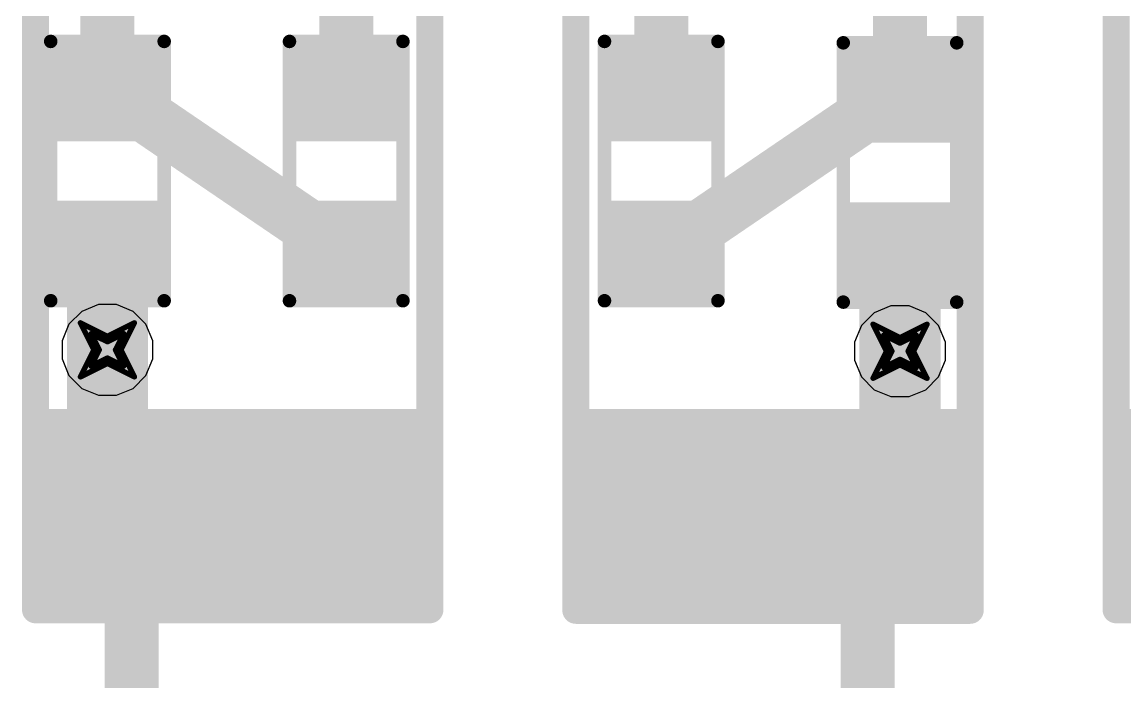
# Model space of a CAD drawing. Header units: inches. Extents: x -2 to 5376, y -4 to 5426.
# Drawn here: x 66.28 to 76.65, y 8.36 to 14.57 of the extents above; entities that cross this region are included whole.
import ezdxf

# ---------------------------------------------------------------- set-up
doc = ezdxf.new("R2010")
doc.units = ezdxf.units.IN
for name, color, linetype in [('Bottom Layer', 5, 'Continuous'), ('Bottom Overlay', 54, 'Continuous'), ('Bottom Paste', 16, 'Continuous'), ('Bottom Solder', 6, 'Continuous'), ('Drill Drawing', 1, 'Continuous'), ('Layer 1', 16, 'Continuous'), ('Layer 2', 76, 'Continuous'), ('Top Layer', 1, 'Continuous'), ('Top Overlay', 2, 'Continuous'), ('Top Paste', 8, 'Continuous'), ('Top Solder', 216, 'Continuous'), ('Via Holes', 16, 'Continuous')]:
    doc.layers.add(name, color=color, linetype=linetype)

# ---------------------------------------------------------------- blocks, each defined once
blk = doc.blocks.new('RES_2512_229')
at = {"layer": 'Top Layer'}
for points in [[(-4.05, 1.7), (-2.45, 1.7), (-2.45, -1.7), (-4.05, -1.7)], [(2.45, 1.7), (4.05, 1.7), (4.05, -1.7), (2.45, -1.7)]]:
    blk.add_hatch(color=1, dxfattribs=at).paths.add_polyline_path(points)
at = {"layer": 'Top Paste'}
for points in [[(-4.05, 1.7), (-2.45, 1.7), (-2.45, -1.7), (-4.05, -1.7)], [(2.45, 1.7), (4.05, 1.7), (4.05, -1.7), (2.45, -1.7)]]:
    blk.add_hatch(color=8, dxfattribs=at).paths.add_polyline_path(points)
at = {"layer": 'Top Solder'}
for points in [[(-4.152, 1.802), (-2.348, 1.802), (-2.348, -1.802), (-4.152, -1.802)], [(2.348, 1.802), (4.152, 1.802), (4.152, -1.802), (2.348, -1.802)]]:
    blk.add_hatch(color=216, dxfattribs=at).paths.add_polyline_path(points)
at = {"layer": 'Top Overlay'}
for points in [[(4.237, 1.854, 0.254, 0.254, 0), (-4.242, 1.854, 0.254, 0.254, 0)], [(-4.242, -1.854, 0.254, 0.254, 0), (-4.242, 1.854, 0.254, 0.254, 0)], [(4.237, -1.854, 0.254, 0.254, 0), (4.237, 1.854, 0.254, 0.254, 0)], [(4.237, -1.854, 0.254, 0.254, 0), (-4.242, -1.854, 0.254, 0.254, 0)]]:
    blk.add_lwpolyline(points, format="xyseb", dxfattribs=at)
for points in [[(-4.305, 1.854, 0.127, 0.127, 1), (-4.178, 1.854, 0.127, 0.127, 1)], [(-4.305, 1.854, 0.127, 0.127, 1), (-4.178, 1.854, 0.127, 0.127, 1)], [(4.173, 1.854, 0.127, 0.127, 1), (4.3, 1.854, 0.127, 0.127, 1)], [(4.173, 1.854, 0.127, 0.127, 1), (4.3, 1.854, 0.127, 0.127, 1)], [(-4.305, -1.854, 0.127, 0.127, 1), (-4.178, -1.854, 0.127, 0.127, 1)], [(-4.305, -1.854, 0.127, 0.127, 1), (-4.178, -1.854, 0.127, 0.127, 1)], [(4.173, -1.854, 0.127, 0.127, 1), (4.3, -1.854, 0.127, 0.127, 1)], [(4.173, -1.854, 0.127, 0.127, 1), (4.3, -1.854, 0.127, 0.127, 1)]]:
    blk.add_lwpolyline(points, format="xyseb", close=True, dxfattribs=at)
blk = doc.blocks.new('R___0603_B_234')
at = {"layer": 'Bottom Layer'}
for points in [[(-1.143, -0.4445), (-1.143, 0.4445), (-0.381, 0.4445), (-0.381, -0.4445)], [(0.381, -0.4445), (0.381, 0.4445), (1.143, 0.4445), (1.143, -0.4445)]]:
    blk.add_hatch(color=5, dxfattribs=at).paths.add_polyline_path(points)
at = {"layer": 'Bottom Paste'}
for points in [[(-1.143, -0.4445), (-1.143, 0.4445), (-0.381, 0.4445), (-0.381, -0.4445)], [(0.381, -0.4445), (0.381, 0.4445), (1.143, 0.4445), (1.143, -0.4445)]]:
    blk.add_hatch(color=16, dxfattribs=at).paths.add_polyline_path(points)
at = {"layer": 'Bottom Solder'}
for points in [[(-1.2446, -0.5461), (-1.2446, 0.5461), (-0.2794, 0.5461), (-0.2794, -0.5461)], [(0.2794, -0.5461), (0.2794, 0.5461), (1.2446, 0.5461), (1.2446, -0.5461)]]:
    blk.add_hatch(color=6, dxfattribs=at).paths.add_polyline_path(points)
at = {"layer": 'Bottom Overlay'}
for points in [[(-1.2192, 0.5334, 0.127, 0.127, 0), (1.2192, 0.5334, 0.127, 0.127, 0)], [(-1.2192, 0.5334, 0.127, 0.127, 0), (-1.2192, -0.5334, 0.127, 0.127, 0)], [(1.2192, 0.5334, 0.127, 0.127, 0), (1.2192, -0.5334, 0.127, 0.127, 0)], [(-1.2192, -0.5334, 0.127, 0.127, 0), (1.2192, -0.5334, 0.127, 0.127, 0)]]:
    blk.add_lwpolyline(points, format="xyseb", dxfattribs=at)
for points in [[(-1.25095, 0.5334, 0.0635, 0.0635, 1), (-1.18745, 0.5334, 0.0635, 0.0635, 1)], [(-1.25095, 0.5334, 0.0635, 0.0635, 1), (-1.18745, 0.5334, 0.0635, 0.0635, 1)], [(1.18745, 0.5334, 0.0635, 0.0635, 1), (1.25095, 0.5334, 0.0635, 0.0635, 1)], [(1.18745, 0.5334, 0.0635, 0.0635, 1), (1.25095, 0.5334, 0.0635, 0.0635, 1)], [(-1.25095, -0.5334, 0.0635, 0.0635, 1), (-1.18745, -0.5334, 0.0635, 0.0635, 1)], [(-1.25095, -0.5334, 0.0635, 0.0635, 1), (-1.18745, -0.5334, 0.0635, 0.0635, 1)], [(1.18745, -0.5334, 0.0635, 0.0635, 1), (1.25095, -0.5334, 0.0635, 0.0635, 1)], [(1.18745, -0.5334, 0.0635, 0.0635, 1), (1.25095, -0.5334, 0.0635, 0.0635, 1)]]:
    blk.add_lwpolyline(points, format="xyseb", close=True, dxfattribs=at)
blk = doc.blocks.new('R___0603_B_235')
at = {"layer": 'Bottom Layer'}
for points in [[(-1.143, -0.4445), (-1.143, 0.4445), (-0.381, 0.4445), (-0.381, -0.4445)], [(0.381, -0.4445), (0.381, 0.4445), (1.143, 0.4445), (1.143, -0.4445)]]:
    blk.add_hatch(color=5, dxfattribs=at).paths.add_polyline_path(points)
at = {"layer": 'Bottom Paste'}
for points in [[(-1.143, -0.4445), (-1.143, 0.4445), (-0.381, 0.4445), (-0.381, -0.4445)], [(0.381, -0.4445), (0.381, 0.4445), (1.143, 0.4445), (1.143, -0.4445)]]:
    blk.add_hatch(color=16, dxfattribs=at).paths.add_polyline_path(points)
at = {"layer": 'Bottom Solder'}
for points in [[(-1.2446, -0.5461), (-1.2446, 0.5461), (-0.2794, 0.5461), (-0.2794, -0.5461)], [(0.2794, -0.5461), (0.2794, 0.5461), (1.2446, 0.5461), (1.2446, -0.5461)]]:
    blk.add_hatch(color=6, dxfattribs=at).paths.add_polyline_path(points)
at = {"layer": 'Bottom Overlay'}
for points in [[(-1.2192, 0.5334, 0.127, 0.127, 0), (1.2192, 0.5334, 0.127, 0.127, 0)], [(-1.2192, 0.5334, 0.127, 0.127, 0), (-1.2192, -0.5334, 0.127, 0.127, 0)], [(1.2192, 0.5334, 0.127, 0.127, 0), (1.2192, -0.5334, 0.127, 0.127, 0)], [(-1.2192, -0.5334, 0.127, 0.127, 0), (1.2192, -0.5334, 0.127, 0.127, 0)]]:
    blk.add_lwpolyline(points, format="xyseb", dxfattribs=at)
for points in [[(-1.25095, 0.5334, 0.0635, 0.0635, 1), (-1.18745, 0.5334, 0.0635, 0.0635, 1)], [(-1.25095, 0.5334, 0.0635, 0.0635, 1), (-1.18745, 0.5334, 0.0635, 0.0635, 1)], [(1.18745, 0.5334, 0.0635, 0.0635, 1), (1.25095, 0.5334, 0.0635, 0.0635, 1)], [(1.18745, 0.5334, 0.0635, 0.0635, 1), (1.25095, 0.5334, 0.0635, 0.0635, 1)], [(-1.25095, -0.5334, 0.0635, 0.0635, 1), (-1.18745, -0.5334, 0.0635, 0.0635, 1)], [(-1.25095, -0.5334, 0.0635, 0.0635, 1), (-1.18745, -0.5334, 0.0635, 0.0635, 1)], [(1.18745, -0.5334, 0.0635, 0.0635, 1), (1.25095, -0.5334, 0.0635, 0.0635, 1)], [(1.18745, -0.5334, 0.0635, 0.0635, 1), (1.25095, -0.5334, 0.0635, 0.0635, 1)]]:
    blk.add_lwpolyline(points, format="xyseb", close=True, dxfattribs=at)
blk = doc.blocks.new('RES_2512_236')
at = {"layer": 'Top Layer'}
for points in [[(-4.05, 1.7), (-2.45, 1.7), (-2.45, -1.7), (-4.05, -1.7)], [(2.45, 1.7), (4.05, 1.7), (4.05, -1.7), (2.45, -1.7)]]:
    blk.add_hatch(color=1, dxfattribs=at).paths.add_polyline_path(points)
at = {"layer": 'Top Paste'}
for points in [[(-4.05, 1.7), (-2.45, 1.7), (-2.45, -1.7), (-4.05, -1.7)], [(2.45, 1.7), (4.05, 1.7), (4.05, -1.7), (2.45, -1.7)]]:
    blk.add_hatch(color=8, dxfattribs=at).paths.add_polyline_path(points)
at = {"layer": 'Top Solder'}
for points in [[(-4.152, 1.802), (-2.348, 1.802), (-2.348, -1.802), (-4.152, -1.802)], [(2.348, 1.802), (4.152, 1.802), (4.152, -1.802), (2.348, -1.802)]]:
    blk.add_hatch(color=216, dxfattribs=at).paths.add_polyline_path(points)
at = {"layer": 'Top Overlay'}
for points in [[(-4.242, 1.854, 0.254, 0.254, 0), (4.237, 1.854, 0.254, 0.254, 0)], [(-4.242, 1.854, 0.254, 0.254, 0), (-4.242, -1.854, 0.254, 0.254, 0)], [(4.237, 1.854, 0.254, 0.254, 0), (4.237, -1.854, 0.254, 0.254, 0)], [(-4.242, -1.854, 0.254, 0.254, 0), (4.237, -1.854, 0.254, 0.254, 0)]]:
    blk.add_lwpolyline(points, format="xyseb", dxfattribs=at)
for points in [[(-4.305, 1.854, 0.127, 0.127, 1), (-4.178, 1.854, 0.127, 0.127, 1)], [(-4.305, 1.854, 0.127, 0.127, 1), (-4.178, 1.854, 0.127, 0.127, 1)], [(4.173, 1.854, 0.127, 0.127, 1), (4.3, 1.854, 0.127, 0.127, 1)], [(4.173, 1.854, 0.127, 0.127, 1), (4.3, 1.854, 0.127, 0.127, 1)], [(-4.305, -1.854, 0.127, 0.127, 1), (-4.178, -1.854, 0.127, 0.127, 1)], [(-4.305, -1.854, 0.127, 0.127, 1), (-4.178, -1.854, 0.127, 0.127, 1)], [(4.173, -1.854, 0.127, 0.127, 1), (4.3, -1.854, 0.127, 0.127, 1)], [(4.173, -1.854, 0.127, 0.127, 1), (4.3, -1.854, 0.127, 0.127, 1)]]:
    blk.add_lwpolyline(points, format="xyseb", close=True, dxfattribs=at)
blk = doc.blocks.new('RES_2512_237')
at = {"layer": 'Top Layer'}
for points in [[(-4.05, 1.7), (-2.45, 1.7), (-2.45, -1.7), (-4.05, -1.7)], [(2.45, 1.7), (4.05, 1.7), (4.05, -1.7), (2.45, -1.7)]]:
    blk.add_hatch(color=1, dxfattribs=at).paths.add_polyline_path(points)
at = {"layer": 'Top Paste'}
for points in [[(-4.05, 1.7), (-2.45, 1.7), (-2.45, -1.7), (-4.05, -1.7)], [(2.45, 1.7), (4.05, 1.7), (4.05, -1.7), (2.45, -1.7)]]:
    blk.add_hatch(color=8, dxfattribs=at).paths.add_polyline_path(points)
at = {"layer": 'Top Solder'}
for points in [[(-4.152, 1.802), (-2.348, 1.802), (-2.348, -1.802), (-4.152, -1.802)], [(2.348, 1.802), (4.152, 1.802), (4.152, -1.802), (2.348, -1.802)]]:
    blk.add_hatch(color=216, dxfattribs=at).paths.add_polyline_path(points)
at = {"layer": 'Top Overlay'}
for points in [[(4.237, 1.854, 0.254, 0.254, 0), (-4.242, 1.854, 0.254, 0.254, 0)], [(-4.242, -1.854, 0.254, 0.254, 0), (-4.242, 1.854, 0.254, 0.254, 0)], [(4.237, -1.854, 0.254, 0.254, 0), (4.237, 1.854, 0.254, 0.254, 0)], [(4.237, -1.854, 0.254, 0.254, 0), (-4.242, -1.854, 0.254, 0.254, 0)]]:
    blk.add_lwpolyline(points, format="xyseb", dxfattribs=at)
for points in [[(-4.305, 1.854, 0.127, 0.127, 1), (-4.178, 1.854, 0.127, 0.127, 1)], [(-4.305, 1.854, 0.127, 0.127, 1), (-4.178, 1.854, 0.127, 0.127, 1)], [(4.173, 1.854, 0.127, 0.127, 1), (4.3, 1.854, 0.127, 0.127, 1)], [(4.173, 1.854, 0.127, 0.127, 1), (4.3, 1.854, 0.127, 0.127, 1)], [(-4.305, -1.854, 0.127, 0.127, 1), (-4.178, -1.854, 0.127, 0.127, 1)], [(-4.305, -1.854, 0.127, 0.127, 1), (-4.178, -1.854, 0.127, 0.127, 1)], [(4.173, -1.854, 0.127, 0.127, 1), (4.3, -1.854, 0.127, 0.127, 1)], [(4.173, -1.854, 0.127, 0.127, 1), (4.3, -1.854, 0.127, 0.127, 1)]]:
    blk.add_lwpolyline(points, format="xyseb", close=True, dxfattribs=at)
blk = doc.blocks.new('R___0603_B_238')
at = {"layer": 'Bottom Layer'}
for points in [[(-1.143, -0.4445), (-1.143, 0.4445), (-0.381, 0.4445), (-0.381, -0.4445)], [(0.381, -0.4445), (0.381, 0.4445), (1.143, 0.4445), (1.143, -0.4445)]]:
    blk.add_hatch(color=5, dxfattribs=at).paths.add_polyline_path(points)
at = {"layer": 'Bottom Paste'}
for points in [[(-1.143, -0.4445), (-1.143, 0.4445), (-0.381, 0.4445), (-0.381, -0.4445)], [(0.381, -0.4445), (0.381, 0.4445), (1.143, 0.4445), (1.143, -0.4445)]]:
    blk.add_hatch(color=16, dxfattribs=at).paths.add_polyline_path(points)
at = {"layer": 'Bottom Solder'}
for points in [[(-1.2446, -0.5461), (-1.2446, 0.5461), (-0.2794, 0.5461), (-0.2794, -0.5461)], [(0.2794, -0.5461), (0.2794, 0.5461), (1.2446, 0.5461), (1.2446, -0.5461)]]:
    blk.add_hatch(color=6, dxfattribs=at).paths.add_polyline_path(points)
at = {"layer": 'Bottom Overlay'}
for points in [[(-1.2192, 0.5334, 0.127, 0.127, 0), (1.2192, 0.5334, 0.127, 0.127, 0)], [(-1.2192, 0.5334, 0.127, 0.127, 0), (-1.2192, -0.5334, 0.127, 0.127, 0)], [(1.2192, 0.5334, 0.127, 0.127, 0), (1.2192, -0.5334, 0.127, 0.127, 0)], [(-1.2192, -0.5334, 0.127, 0.127, 0), (1.2192, -0.5334, 0.127, 0.127, 0)]]:
    blk.add_lwpolyline(points, format="xyseb", dxfattribs=at)
for points in [[(-1.25095, 0.5334, 0.0635, 0.0635, 1), (-1.18745, 0.5334, 0.0635, 0.0635, 1)], [(-1.25095, 0.5334, 0.0635, 0.0635, 1), (-1.18745, 0.5334, 0.0635, 0.0635, 1)], [(1.18745, 0.5334, 0.0635, 0.0635, 1), (1.25095, 0.5334, 0.0635, 0.0635, 1)], [(1.18745, 0.5334, 0.0635, 0.0635, 1), (1.25095, 0.5334, 0.0635, 0.0635, 1)], [(-1.25095, -0.5334, 0.0635, 0.0635, 1), (-1.18745, -0.5334, 0.0635, 0.0635, 1)], [(-1.25095, -0.5334, 0.0635, 0.0635, 1), (-1.18745, -0.5334, 0.0635, 0.0635, 1)], [(1.18745, -0.5334, 0.0635, 0.0635, 1), (1.25095, -0.5334, 0.0635, 0.0635, 1)], [(1.18745, -0.5334, 0.0635, 0.0635, 1), (1.25095, -0.5334, 0.0635, 0.0635, 1)]]:
    blk.add_lwpolyline(points, format="xyseb", close=True, dxfattribs=at)
blk = doc.blocks.new('R___0603_B_239')
at = {"layer": 'Bottom Layer'}
for points in [[(-1.143, -0.4445), (-1.143, 0.4445), (-0.381, 0.4445), (-0.381, -0.4445)], [(0.381, -0.4445), (0.381, 0.4445), (1.143, 0.4445), (1.143, -0.4445)]]:
    blk.add_hatch(color=5, dxfattribs=at).paths.add_polyline_path(points)
at = {"layer": 'Bottom Paste'}
for points in [[(-1.143, -0.4445), (-1.143, 0.4445), (-0.381, 0.4445), (-0.381, -0.4445)], [(0.381, -0.4445), (0.381, 0.4445), (1.143, 0.4445), (1.143, -0.4445)]]:
    blk.add_hatch(color=16, dxfattribs=at).paths.add_polyline_path(points)
at = {"layer": 'Bottom Solder'}
for points in [[(-1.2446, -0.5461), (-1.2446, 0.5461), (-0.2794, 0.5461), (-0.2794, -0.5461)], [(0.2794, -0.5461), (0.2794, 0.5461), (1.2446, 0.5461), (1.2446, -0.5461)]]:
    blk.add_hatch(color=6, dxfattribs=at).paths.add_polyline_path(points)
at = {"layer": 'Bottom Overlay'}
for points in [[(-1.2192, 0.5334, 0.127, 0.127, 0), (1.2192, 0.5334, 0.127, 0.127, 0)], [(-1.2192, 0.5334, 0.127, 0.127, 0), (-1.2192, -0.5334, 0.127, 0.127, 0)], [(1.2192, 0.5334, 0.127, 0.127, 0), (1.2192, -0.5334, 0.127, 0.127, 0)], [(-1.2192, -0.5334, 0.127, 0.127, 0), (1.2192, -0.5334, 0.127, 0.127, 0)]]:
    blk.add_lwpolyline(points, format="xyseb", dxfattribs=at)
for points in [[(-1.25095, 0.5334, 0.0635, 0.0635, 1), (-1.18745, 0.5334, 0.0635, 0.0635, 1)], [(-1.25095, 0.5334, 0.0635, 0.0635, 1), (-1.18745, 0.5334, 0.0635, 0.0635, 1)], [(1.18745, 0.5334, 0.0635, 0.0635, 1), (1.25095, 0.5334, 0.0635, 0.0635, 1)], [(1.18745, 0.5334, 0.0635, 0.0635, 1), (1.25095, 0.5334, 0.0635, 0.0635, 1)], [(-1.25095, -0.5334, 0.0635, 0.0635, 1), (-1.18745, -0.5334, 0.0635, 0.0635, 1)], [(-1.25095, -0.5334, 0.0635, 0.0635, 1), (-1.18745, -0.5334, 0.0635, 0.0635, 1)], [(1.18745, -0.5334, 0.0635, 0.0635, 1), (1.25095, -0.5334, 0.0635, 0.0635, 1)], [(1.18745, -0.5334, 0.0635, 0.0635, 1), (1.25095, -0.5334, 0.0635, 0.0635, 1)]]:
    blk.add_lwpolyline(points, format="xyseb", close=True, dxfattribs=at)

msp = doc.modelspace()

# ---------------------------------------------------------------- hatches: boundary and pattern name
at = {"layer": 'Bottom Layer'}
h = msp.add_hatch(color=5, dxfattribs=at)
edge = h.paths.add_edge_path()
edge.add_arc((67.086, 11.483), 0.3, 0, 360)
h = msp.add_hatch(color=5, dxfattribs=at)
edge = h.paths.add_edge_path()
edge.add_arc((74.538, 11.47), 0.3, 0, 360)
at = {"layer": 'Layer 1'}
h = msp.add_hatch(color=16, dxfattribs=at)
edge = h.paths.add_edge_path()
edge.add_arc((67.086, 11.483), 0.3, 0, 360)
h = msp.add_hatch(color=16, dxfattribs=at)
edge = h.paths.add_edge_path()
edge.add_arc((74.538, 11.47), 0.3, 0, 360)
at = {"layer": 'Layer 2'}
h = msp.add_hatch(color=76, dxfattribs=at)
edge = h.paths.add_edge_path()
edge.add_arc((67.086, 11.483), 0.3, 0, 360)
h = msp.add_hatch(color=76, dxfattribs=at)
edge = h.paths.add_edge_path()
edge.add_arc((74.538, 11.47), 0.3, 0, 360)
at = {"layer": 'Top Layer'}
h = msp.add_hatch(color=1, dxfattribs=at)
edge = h.paths.add_edge_path()
edge.add_arc((67.086, 11.483), 0.3, 0, 360)
h = msp.add_hatch(color=1, dxfattribs=at)
edge = h.paths.add_edge_path()
edge.add_arc((74.538, 11.47), 0.3, 0, 360)
at = {"layer": 'Via Holes'}
h = msp.add_hatch(color=7, dxfattribs=at)
edge = h.paths.add_edge_path()
edge.add_arc((67.086, 11.483), 0.15, 0, 360)
h = msp.add_hatch(color=7, dxfattribs=at)
edge = h.paths.add_edge_path()
edge.add_arc((74.538, 11.47), 0.15, 0, 360)

# ---------------------------------------------------------------- linework, layer by layer
at = {"layer": 'Bottom Layer'}
for points in [[(69.331, 13.926, 0.508, 0.508, 0), (69.331, 15.987, 0.508, 0.508, 0)], [(72.293, 13.913, 0.508, 0.508, 0), (72.293, 15.974, 0.508, 0.508, 0)], [(67.086, 14.053, 0.508, 0.508, 0), (67.086, 15.717, 0.508, 0.508, 0)], [(74.538, 14.04, 0.508, 0.508, 0), (74.538, 15.704, 0.508, 0.508, 0)], [(67.086, 14.053, 0.508, 0.508, 0), (67.086, 13.926, 0.508, 0.508, 0)], [(74.538, 13.913, 0.508, 0.508, 0), (74.538, 14.04, 0.508, 0.508, 0)], [(67.086, 13.926, 0.508, 0.508, 0), (67.276, 13.799, 0.508, 0.508, 0)], [(74.348, 13.786, 0.508, 0.508, 0), (74.538, 13.913, 0.508, 0.508, 0)], [(67.276, 13.799, 0.508, 0.508, 0), (69.141, 12.529, 0.508, 0.508, 0)], [(72.483, 12.516, 0.508, 0.508, 0), (74.348, 13.786, 0.508, 0.508, 0)], [(67.086, 11.483, 0.762, 0.762, 0), (67.086, 12.402, 0.762, 0.762, 0)], [(69.141, 12.529, 0.508, 0.508, 0), (69.331, 12.402, 0.508, 0.508, 0)], [(72.293, 12.389, 0.508, 0.508, 0), (72.483, 12.516, 0.508, 0.508, 0)], [(74.538, 11.47, 0.762, 0.762, 0), (74.538, 12.389, 0.762, 0.762, 0)]]:
    msp.add_lwpolyline(points, format="xyseb", dxfattribs=at)
for points in [[(66.959, 14.053, 0.254, 0.254, 1), (67.213, 14.053, 0.254, 0.254, 1)], [(66.959, 14.053, 0.254, 0.254, 1), (67.213, 14.053, 0.254, 0.254, 1)], [(74.411, 14.04, 0.254, 0.254, 1), (74.665, 14.04, 0.254, 0.254, 1)], [(74.411, 14.04, 0.254, 0.254, 1), (74.665, 14.04, 0.254, 0.254, 1)], [(66.959, 13.926, 0.254, 0.254, 1), (67.213, 13.926, 0.254, 0.254, 1)], [(66.959, 13.926, 0.254, 0.254, 1), (67.213, 13.926, 0.254, 0.254, 1)], [(69.204, 13.926, 0.254, 0.254, 1), (69.458, 13.926, 0.254, 0.254, 1)], [(72.166, 13.913, 0.254, 0.254, 1), (72.42, 13.913, 0.254, 0.254, 1)], [(74.411, 13.913, 0.254, 0.254, 1), (74.665, 13.913, 0.254, 0.254, 1)], [(74.411, 13.913, 0.254, 0.254, 1), (74.665, 13.913, 0.254, 0.254, 1)], [(67.149, 13.799, 0.254, 0.254, 1), (67.403, 13.799, 0.254, 0.254, 1)], [(67.149, 13.799, 0.254, 0.254, 1), (67.403, 13.799, 0.254, 0.254, 1)], [(74.221, 13.786, 0.254, 0.254, 1), (74.475, 13.786, 0.254, 0.254, 1)], [(74.221, 13.786, 0.254, 0.254, 1), (74.475, 13.786, 0.254, 0.254, 1)], [(66.895, 12.402, 0.381, 0.381, 1), (67.276, 12.402, 0.381, 0.381, 1)], [(69.014, 12.529, 0.254, 0.254, 1), (69.268, 12.529, 0.254, 0.254, 1)], [(69.014, 12.529, 0.254, 0.254, 1), (69.268, 12.529, 0.254, 0.254, 1)], [(72.356, 12.516, 0.254, 0.254, 1), (72.61, 12.516, 0.254, 0.254, 1)], [(72.356, 12.516, 0.254, 0.254, 1), (72.61, 12.516, 0.254, 0.254, 1)], [(74.348, 12.389, 0.381, 0.381, 1), (74.729, 12.389, 0.381, 0.381, 1)], [(69.204, 12.402, 0.254, 0.254, 1), (69.458, 12.402, 0.254, 0.254, 1)], [(72.166, 12.389, 0.254, 0.254, 1), (72.42, 12.389, 0.254, 0.254, 1)], [(66.895, 11.483, 0.381, 0.381, 1), (67.276, 11.483, 0.381, 0.381, 1)], [(74.348, 11.47, 0.381, 0.381, 1), (74.729, 11.47, 0.381, 0.381, 1)]]:
    msp.add_lwpolyline(points, format="xyseb", close=True, dxfattribs=at)
at = {"layer": 'Drill Drawing'}
for points in [[(66.832, 11.737, 0.0508, 0.0508, 0), (67.086, 11.61, 0.0508, 0.0508, 0)], [(66.832, 11.737, 0.0508, 0.0508, 0), (66.959, 11.483, 0.0508, 0.0508, 0)], [(67.086, 11.61, 0.0508, 0.0508, 0), (67.34, 11.737, 0.0508, 0.0508, 0)], [(67.213, 11.483, 0.0508, 0.0508, 0), (67.34, 11.737, 0.0508, 0.0508, 0)], [(74.284, 11.724, 0.0508, 0.0508, 0), (74.538, 11.597, 0.0508, 0.0508, 0)], [(74.284, 11.724, 0.0508, 0.0508, 0), (74.411, 11.47, 0.0508, 0.0508, 0)], [(74.538, 11.597, 0.0508, 0.0508, 0), (74.792, 11.724, 0.0508, 0.0508, 0)], [(74.665, 11.47, 0.0508, 0.0508, 0), (74.792, 11.724, 0.0508, 0.0508, 0)], [(66.933, 11.635, 0.0508, 0.0508, 0), (67.086, 11.559, 0.0508, 0.0508, 0)], [(66.933, 11.635, 0.0508, 0.0508, 0), (67.009, 11.483, 0.0508, 0.0508, 0)], [(67.086, 11.559, 0.0508, 0.0508, 0), (67.238, 11.635, 0.0508, 0.0508, 0)], [(67.162, 11.483, 0.0508, 0.0508, 0), (67.238, 11.635, 0.0508, 0.0508, 0)], [(74.386, 11.622, 0.0508, 0.0508, 0), (74.538, 11.546, 0.0508, 0.0508, 0)], [(74.386, 11.622, 0.0508, 0.0508, 0), (74.462, 11.47, 0.0508, 0.0508, 0)], [(74.538, 11.546, 0.0508, 0.0508, 0), (74.691, 11.622, 0.0508, 0.0508, 0)], [(74.614, 11.47, 0.0508, 0.0508, 0), (74.691, 11.622, 0.0508, 0.0508, 0)], [(66.832, 11.229, 0.0508, 0.0508, 0), (66.959, 11.483, 0.0508, 0.0508, 0)], [(66.933, 11.33, 0.0508, 0.0508, 0), (67.009, 11.483, 0.0508, 0.0508, 0)], [(66.933, 11.33, 0.0508, 0.0508, 0), (67.086, 11.406, 0.0508, 0.0508, 0)], [(67.086, 11.406, 0.0508, 0.0508, 0), (67.238, 11.33, 0.0508, 0.0508, 0)], [(67.162, 11.483, 0.0508, 0.0508, 0), (67.238, 11.33, 0.0508, 0.0508, 0)], [(67.213, 11.483, 0.0508, 0.0508, 0), (67.34, 11.229, 0.0508, 0.0508, 0)], [(74.284, 11.216, 0.0508, 0.0508, 0), (74.411, 11.47, 0.0508, 0.0508, 0)], [(74.386, 11.317, 0.0508, 0.0508, 0), (74.462, 11.47, 0.0508, 0.0508, 0)], [(74.386, 11.317, 0.0508, 0.0508, 0), (74.538, 11.393, 0.0508, 0.0508, 0)], [(74.538, 11.393, 0.0508, 0.0508, 0), (74.691, 11.317, 0.0508, 0.0508, 0)], [(74.614, 11.47, 0.0508, 0.0508, 0), (74.691, 11.317, 0.0508, 0.0508, 0)], [(74.665, 11.47, 0.0508, 0.0508, 0), (74.792, 11.216, 0.0508, 0.0508, 0)], [(66.832, 11.229, 0.0508, 0.0508, 0), (67.086, 11.356, 0.0508, 0.0508, 0)], [(67.086, 11.356, 0.0508, 0.0508, 0), (67.34, 11.229, 0.0508, 0.0508, 0)], [(74.284, 11.216, 0.0508, 0.0508, 0), (74.538, 11.343, 0.0508, 0.0508, 0)], [(74.538, 11.343, 0.0508, 0.0508, 0), (74.792, 11.216, 0.0508, 0.0508, 0)]]:
    msp.add_lwpolyline(points, format="xyseb", dxfattribs=at)
for points in [[(66.819, 11.737, 0.0254, 0.0254, 1), (66.844, 11.737, 0.0254, 0.0254, 1)], [(66.819, 11.737, 0.0254, 0.0254, 1), (66.844, 11.737, 0.0254, 0.0254, 1)], [(67.327, 11.737, 0.0254, 0.0254, 1), (67.352, 11.737, 0.0254, 0.0254, 1)], [(67.327, 11.737, 0.0254, 0.0254, 1), (67.352, 11.737, 0.0254, 0.0254, 1)], [(74.272, 11.724, 0.0254, 0.0254, 1), (74.297, 11.724, 0.0254, 0.0254, 1)], [(74.272, 11.724, 0.0254, 0.0254, 1), (74.297, 11.724, 0.0254, 0.0254, 1)], [(74.78, 11.724, 0.0254, 0.0254, 1), (74.805, 11.724, 0.0254, 0.0254, 1)], [(74.78, 11.724, 0.0254, 0.0254, 1), (74.805, 11.724, 0.0254, 0.0254, 1)], [(66.921, 11.635, 0.0254, 0.0254, 1), (66.946, 11.635, 0.0254, 0.0254, 1)], [(66.921, 11.635, 0.0254, 0.0254, 1), (66.946, 11.635, 0.0254, 0.0254, 1)], [(67.073, 11.61, 0.0254, 0.0254, 1), (67.098, 11.61, 0.0254, 0.0254, 1)], [(67.073, 11.61, 0.0254, 0.0254, 1), (67.098, 11.61, 0.0254, 0.0254, 1)], [(67.225, 11.635, 0.0254, 0.0254, 1), (67.251, 11.635, 0.0254, 0.0254, 1)], [(67.225, 11.635, 0.0254, 0.0254, 1), (67.251, 11.635, 0.0254, 0.0254, 1)], [(74.373, 11.622, 0.0254, 0.0254, 1), (74.399, 11.622, 0.0254, 0.0254, 1)], [(74.373, 11.622, 0.0254, 0.0254, 1), (74.399, 11.622, 0.0254, 0.0254, 1)], [(74.526, 11.597, 0.0254, 0.0254, 1), (74.551, 11.597, 0.0254, 0.0254, 1)], [(74.526, 11.597, 0.0254, 0.0254, 1), (74.551, 11.597, 0.0254, 0.0254, 1)], [(74.678, 11.622, 0.0254, 0.0254, 1), (74.703, 11.622, 0.0254, 0.0254, 1)], [(74.678, 11.622, 0.0254, 0.0254, 1), (74.703, 11.622, 0.0254, 0.0254, 1)], [(67.073, 11.559, 0.0254, 0.0254, 1), (67.098, 11.559, 0.0254, 0.0254, 1)], [(67.073, 11.559, 0.0254, 0.0254, 1), (67.098, 11.559, 0.0254, 0.0254, 1)], [(74.526, 11.546, 0.0254, 0.0254, 1), (74.551, 11.546, 0.0254, 0.0254, 1)], [(74.526, 11.546, 0.0254, 0.0254, 1), (74.551, 11.546, 0.0254, 0.0254, 1)], [(66.946, 11.483, 0.0254, 0.0254, 1), (66.971, 11.483, 0.0254, 0.0254, 1)], [(66.946, 11.483, 0.0254, 0.0254, 1), (66.971, 11.483, 0.0254, 0.0254, 1)], [(66.997, 11.483, 0.0254, 0.0254, 1), (67.022, 11.483, 0.0254, 0.0254, 1)], [(66.997, 11.483, 0.0254, 0.0254, 1), (67.022, 11.483, 0.0254, 0.0254, 1)], [(67.073, 11.406, 0.0254, 0.0254, 1), (67.098, 11.406, 0.0254, 0.0254, 1)], [(67.073, 11.406, 0.0254, 0.0254, 1), (67.098, 11.406, 0.0254, 0.0254, 1)], [(67.149, 11.483, 0.0254, 0.0254, 1), (67.175, 11.483, 0.0254, 0.0254, 1)], [(67.149, 11.483, 0.0254, 0.0254, 1), (67.175, 11.483, 0.0254, 0.0254, 1)], [(67.2, 11.483, 0.0254, 0.0254, 1), (67.225, 11.483, 0.0254, 0.0254, 1)], [(67.2, 11.483, 0.0254, 0.0254, 1), (67.225, 11.483, 0.0254, 0.0254, 1)], [(74.399, 11.47, 0.0254, 0.0254, 1), (74.424, 11.47, 0.0254, 0.0254, 1)], [(74.399, 11.47, 0.0254, 0.0254, 1), (74.424, 11.47, 0.0254, 0.0254, 1)], [(74.449, 11.47, 0.0254, 0.0254, 1), (74.475, 11.47, 0.0254, 0.0254, 1)], [(74.449, 11.47, 0.0254, 0.0254, 1), (74.475, 11.47, 0.0254, 0.0254, 1)], [(74.526, 11.393, 0.0254, 0.0254, 1), (74.551, 11.393, 0.0254, 0.0254, 1)], [(74.526, 11.393, 0.0254, 0.0254, 1), (74.551, 11.393, 0.0254, 0.0254, 1)], [(74.602, 11.47, 0.0254, 0.0254, 1), (74.627, 11.47, 0.0254, 0.0254, 1)], [(74.602, 11.47, 0.0254, 0.0254, 1), (74.627, 11.47, 0.0254, 0.0254, 1)], [(74.653, 11.47, 0.0254, 0.0254, 1), (74.678, 11.47, 0.0254, 0.0254, 1)], [(74.653, 11.47, 0.0254, 0.0254, 1), (74.678, 11.47, 0.0254, 0.0254, 1)], [(66.921, 11.33, 0.0254, 0.0254, 1), (66.946, 11.33, 0.0254, 0.0254, 1)], [(66.921, 11.33, 0.0254, 0.0254, 1), (66.946, 11.33, 0.0254, 0.0254, 1)], [(67.073, 11.356, 0.0254, 0.0254, 1), (67.098, 11.356, 0.0254, 0.0254, 1)], [(67.073, 11.356, 0.0254, 0.0254, 1), (67.098, 11.356, 0.0254, 0.0254, 1)], [(67.225, 11.33, 0.0254, 0.0254, 1), (67.251, 11.33, 0.0254, 0.0254, 1)], [(67.225, 11.33, 0.0254, 0.0254, 1), (67.251, 11.33, 0.0254, 0.0254, 1)], [(74.373, 11.317, 0.0254, 0.0254, 1), (74.399, 11.317, 0.0254, 0.0254, 1)], [(74.373, 11.317, 0.0254, 0.0254, 1), (74.399, 11.317, 0.0254, 0.0254, 1)], [(74.526, 11.343, 0.0254, 0.0254, 1), (74.551, 11.343, 0.0254, 0.0254, 1)], [(74.526, 11.343, 0.0254, 0.0254, 1), (74.551, 11.343, 0.0254, 0.0254, 1)], [(74.678, 11.317, 0.0254, 0.0254, 1), (74.703, 11.317, 0.0254, 0.0254, 1)], [(74.678, 11.317, 0.0254, 0.0254, 1), (74.703, 11.317, 0.0254, 0.0254, 1)], [(66.819, 11.229, 0.0254, 0.0254, 1), (66.844, 11.229, 0.0254, 0.0254, 1)], [(66.819, 11.229, 0.0254, 0.0254, 1), (66.844, 11.229, 0.0254, 0.0254, 1)], [(67.327, 11.229, 0.0254, 0.0254, 1), (67.352, 11.229, 0.0254, 0.0254, 1)], [(67.327, 11.229, 0.0254, 0.0254, 1), (67.352, 11.229, 0.0254, 0.0254, 1)], [(74.272, 11.216, 0.0254, 0.0254, 1), (74.297, 11.216, 0.0254, 0.0254, 1)], [(74.272, 11.216, 0.0254, 0.0254, 1), (74.297, 11.216, 0.0254, 0.0254, 1)], [(74.78, 11.216, 0.0254, 0.0254, 1), (74.805, 11.216, 0.0254, 0.0254, 1)], [(74.78, 11.216, 0.0254, 0.0254, 1), (74.805, 11.216, 0.0254, 0.0254, 1)]]:
    msp.add_lwpolyline(points, format="xyseb", close=True, dxfattribs=at)
at = {"layer": 'Layer 1'}
for p, q in [((66.844, 11.845), (66.724, 11.725)), ((67.001, 11.91), (66.844, 11.845)), ((67.171, 11.91), (67.001, 11.91)), ((67.328, 11.845), (67.171, 11.91)), ((67.448, 11.725), (67.328, 11.845)), ((74.296, 11.832), (74.176, 11.712)), ((74.453, 11.897), (74.296, 11.832)), ((74.623, 11.897), (74.453, 11.897)), ((74.78, 11.832), (74.623, 11.897)), ((74.9, 11.712), (74.78, 11.832)), ((66.724, 11.725), (66.659, 11.568)), ((67.513, 11.568), (67.448, 11.725)), ((74.176, 11.712), (74.111, 11.555)), ((74.965, 11.555), (74.9, 11.712)), ((66.659, 11.568), (66.659, 11.398)), ((67.513, 11.398), (67.513, 11.568)), ((74.111, 11.555), (74.111, 11.385)), ((74.965, 11.385), (74.965, 11.555)), ((66.659, 11.398), (66.724, 11.241)), ((67.448, 11.241), (67.513, 11.398)), ((74.111, 11.385), (74.176, 11.228)), ((74.9, 11.228), (74.965, 11.385)), ((66.724, 11.241), (66.844, 11.121)), ((67.328, 11.121), (67.448, 11.241)), ((74.176, 11.228), (74.296, 11.108)), ((74.78, 11.108), (74.9, 11.228)), ((66.844, 11.121), (67.001, 11.056)), ((67.171, 11.056), (67.328, 11.121)), ((74.296, 11.108), (74.453, 11.043)), ((74.623, 11.043), (74.78, 11.108)), ((67.001, 11.056), (67.171, 11.056)), ((74.453, 11.043), (74.623, 11.043))]:
    msp.add_line(p, q, dxfattribs=at)
at = {"layer": 'Layer 2'}
for p, q in [((66.844, 11.845), (66.724, 11.725)), ((67.001, 11.91), (66.844, 11.845)), ((67.171, 11.91), (67.001, 11.91)), ((67.328, 11.845), (67.171, 11.91)), ((67.448, 11.725), (67.328, 11.845)), ((74.296, 11.832), (74.176, 11.712)), ((74.453, 11.897), (74.296, 11.832)), ((74.623, 11.897), (74.453, 11.897)), ((74.78, 11.832), (74.623, 11.897)), ((74.9, 11.712), (74.78, 11.832)), ((66.724, 11.725), (66.659, 11.568)), ((67.513, 11.568), (67.448, 11.725)), ((74.176, 11.712), (74.111, 11.555)), ((74.965, 11.555), (74.9, 11.712)), ((66.659, 11.568), (66.659, 11.398)), ((67.513, 11.398), (67.513, 11.568)), ((74.111, 11.555), (74.111, 11.385)), ((74.965, 11.385), (74.965, 11.555)), ((66.659, 11.398), (66.724, 11.241)), ((67.448, 11.241), (67.513, 11.398)), ((74.111, 11.385), (74.176, 11.228)), ((74.9, 11.228), (74.965, 11.385)), ((66.724, 11.241), (66.844, 11.121)), ((67.328, 11.121), (67.448, 11.241)), ((74.176, 11.228), (74.296, 11.108)), ((74.78, 11.108), (74.9, 11.228)), ((66.844, 11.121), (67.001, 11.056)), ((67.171, 11.056), (67.328, 11.121)), ((74.296, 11.108), (74.453, 11.043)), ((74.623, 11.043), (74.78, 11.108)), ((67.001, 11.056), (67.171, 11.056)), ((74.453, 11.043), (74.623, 11.043))]:
    msp.add_line(p, q, dxfattribs=at)
at = {"layer": 'Top Layer'}
for points in [[(67.086, 10.444, 0.762, 0.762, 0), (67.086, 11.483, 0.762, 0.762, 0)], [(74.538, 10.444, 0.762, 0.762, 0), (74.538, 11.47, 0.762, 0.762, 0)], [(67.086, 10.444, 0.762, 0.762, 0), (68.264, 10.025, 0.762, 0.762, 0)], [(73.344, 10.025, 0.762, 0.762, 0), (74.538, 10.444, 0.762, 0.762, 0)], [(67.315, 9.479, 0.508, 0.508, 0), (67.861, 10.025, 0.508, 0.508, 0)], [(67.861, 10.025, 0.508, 0.508, 0), (68.264, 10.025, 0.508, 0.508, 0)], [(73.283, 10.025, 0.508, 0.508, 0), (73.687, 10.025, 0.508, 0.508, 0)], [(73.687, 10.025, 0.508, 0.508, 0), (74.233, 9.479, 0.508, 0.508, 0)], [(67.315, 7.56, 0.508, 0.508, 0), (67.315, 9.479, 0.508, 0.508, 0)], [(74.233, 7.56, 0.508, 0.508, 0), (74.233, 9.479, 0.508, 0.508, 0)]]:
    msp.add_lwpolyline(points, format="xyseb", dxfattribs=at)
for points in [[(66.895, 11.483, 0.381, 0.381, 1), (67.276, 11.483, 0.381, 0.381, 1)], [(74.348, 11.47, 0.381, 0.381, 1), (74.729, 11.47, 0.381, 0.381, 1)], [(66.895, 10.444, 0.381, 0.381, 1), (67.276, 10.444, 0.381, 0.381, 1)], [(66.895, 10.444, 0.381, 0.381, 1), (67.276, 10.444, 0.381, 0.381, 1)], [(74.348, 10.444, 0.381, 0.381, 1), (74.729, 10.444, 0.381, 0.381, 1)], [(74.348, 10.444, 0.381, 0.381, 1), (74.729, 10.444, 0.381, 0.381, 1)], [(68.074, 10.025, 0.381, 0.381, 1), (68.455, 10.025, 0.381, 0.381, 1)], [(73.154, 10.025, 0.381, 0.381, 1), (73.535, 10.025, 0.381, 0.381, 1)], [(67.734, 10.025, 0.254, 0.254, 1), (67.988, 10.025, 0.254, 0.254, 1)], [(67.734, 10.025, 0.254, 0.254, 1), (67.988, 10.025, 0.254, 0.254, 1)], [(68.137, 10.025, 0.254, 0.254, 1), (68.391, 10.025, 0.254, 0.254, 1)], [(73.156, 10.025, 0.254, 0.254, 1), (73.41, 10.025, 0.254, 0.254, 1)], [(73.56, 10.025, 0.254, 0.254, 1), (73.814, 10.025, 0.254, 0.254, 1)], [(73.56, 10.025, 0.254, 0.254, 1), (73.814, 10.025, 0.254, 0.254, 1)], [(67.188, 9.479, 0.254, 0.254, 1), (67.442, 9.479, 0.254, 0.254, 1)], [(67.188, 9.479, 0.254, 0.254, 1), (67.442, 9.479, 0.254, 0.254, 1)], [(74.106, 9.479, 0.254, 0.254, 1), (74.36, 9.479, 0.254, 0.254, 1)], [(74.106, 9.479, 0.254, 0.254, 1), (74.36, 9.479, 0.254, 0.254, 1)]]:
    msp.add_lwpolyline(points, format="xyseb", close=True, dxfattribs=at)

# ---------------------------------------------------------------- block references
for name, p, rotation in [('RES_2512_237', (68.264, 13.275), 270), ('RES_2512_236', (73.344, 13.275), 90), ('RES_2512_229', (78.424, 13.275), 270), ('R___0603_B_239', (67.086, 13.164), 90), ('R___0603_B_238', (69.331, 13.164), 90), ('R___0603_B_234', (72.293, 13.164), 90), ('R___0603_B_235', (74.538, 13.151), 90)]:
    msp.add_blockref(name, p, dxfattribs=dict(rotation=rotation))

doc.saveas('drawing.dxf')
